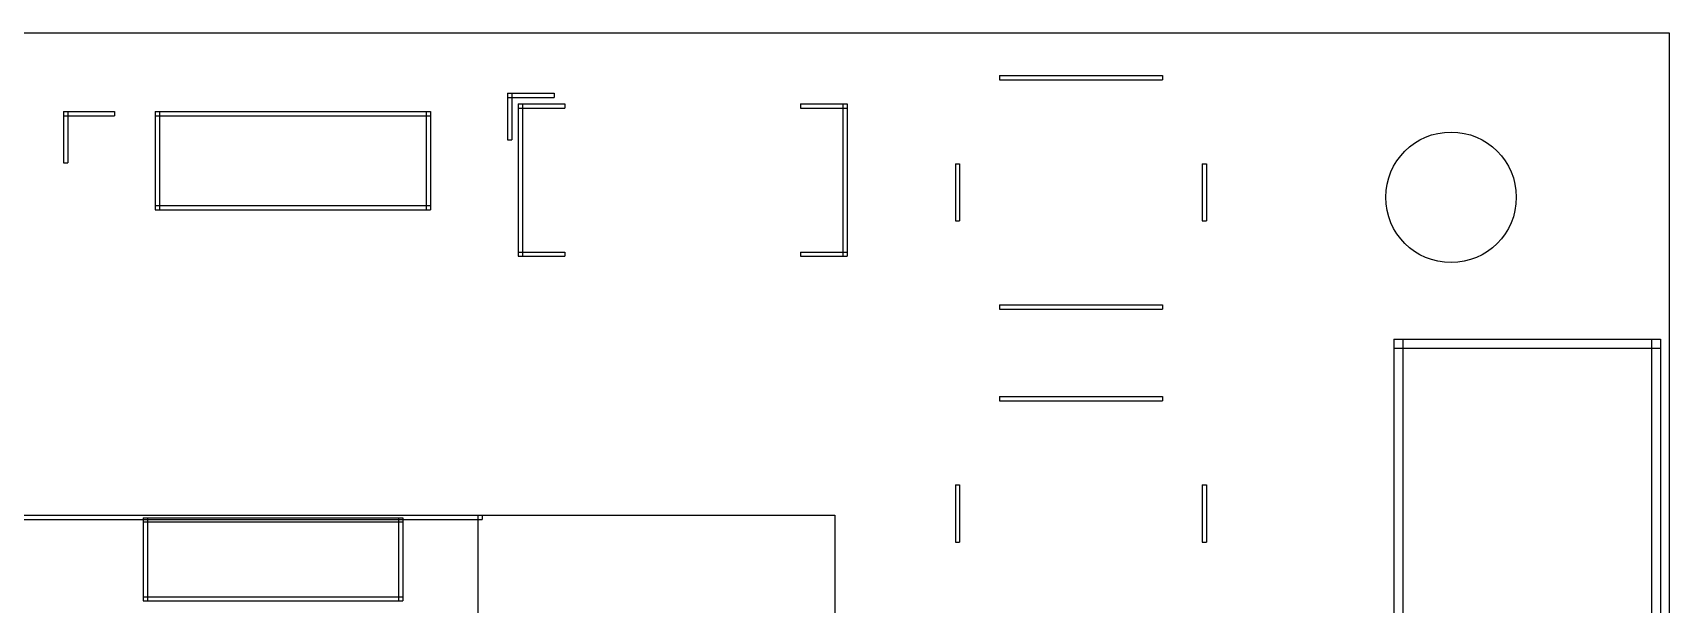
# Model space of a CAD drawing. Header units: metres. Extents: x 0 to 3427, y -3382 to 0.
# Drawn here: x 1601 to 3427, y -638 to 0 of the extents above; entities that cross this region are included whole.
import ezdxf

# ---------------------------------------------------------------- set-up
doc = ezdxf.new("R2010")
doc.units = ezdxf.units.M

msp = doc.modelspace()

# ---------------------------------------------------------------- linework, layer by layer
for p, q in [((0, 0), (3427.165354, 0)), ((3427.165354, 0), (3427.165354, -3348.425197))]:
    msp.add_line(p, q)
msp.add_circle((3183.661417, -183.661417), 72.834646)
at = {"layer": '1'}
for p, q in [((2679.724409, -47.834646), (2861.614173, -47.834646)), ((2679.724409, -47.834646), (2679.724409, -52.559055)), ((2679.724409, -52.559055), (2861.614173, -52.559055)), ((2861.614173, -47.834646), (2861.614173, -52.559055)), ((2130.905512, -67.519685), (2135.629921, -67.519685)), ((2130.905512, -67.519685), (2130.905512, -119.488189)), ((2130.905512, -67.519685), (2182.874016, -67.519685)), ((2130.905512, -67.519685), (2130.905512, -72.244094)), ((2130.905512, -72.244094), (2182.874016, -72.244094)), ((2135.629921, -67.519685), (2135.629921, -119.488189)), ((2182.874016, -67.519685), (2182.874016, -72.244094)), ((1635.23622, -87.992126), (1692.322835, -87.992126)), ((1635.23622, -87.992126), (1635.23622, -92.716535)), ((1635.23622, -87.992126), (1639.96063, -87.992126)), ((1635.23622, -87.992126), (1635.23622, -145.07874)), ((1639.96063, -87.992126), (1639.96063, -145.07874)), ((1692.322835, -87.992126), (1692.322835, -92.716535)), ((1737.598425, -87.992126), (1742.322835, -87.992126)), ((1737.598425, -87.992126), (1737.598425, -197.440945)), ((1737.598425, -87.992126), (2044.685039, -87.992126)), ((1737.598425, -87.992126), (1737.598425, -92.716535)), ((1742.322835, -87.992126), (1742.322835, -197.440945)), ((2039.96063, -87.992126), (2044.685039, -87.992126)), ((2039.96063, -87.992126), (2039.96063, -197.440945)), ((2044.685039, -87.992126), (2044.685039, -92.716535)), ((2044.685039, -87.992126), (2044.685039, -197.440945)), ((2142.716535, -79.330709), (2147.440945, -79.330709)), ((2142.716535, -79.330709), (2142.716535, -249.409449)), ((2142.716535, -79.330709), (2194.685039, -79.330709)), ((2142.716535, -79.330709), (2142.716535, -84.055118)), ((2142.716535, -84.055118), (2194.685039, -84.055118)), ((2147.440945, -79.330709), (2147.440945, -249.409449)), ((2194.685039, -79.330709), (2194.685039, -84.055118)), ((2457.677165, -79.330709), (2509.645669, -79.330709)), ((2457.677165, -79.330709), (2457.677165, -84.055118)), ((2457.677165, -84.055118), (2509.645669, -84.055118)), ((2504.92126, -79.330709), (2509.645669, -79.330709)), ((2504.92126, -79.330709), (2504.92126, -249.409449)), ((2509.645669, -79.330709), (2509.645669, -84.055118)), ((2509.645669, -79.330709), (2509.645669, -249.409449)), ((1635.23622, -92.716535), (1692.322835, -92.716535)), ((1737.598425, -92.716535), (2044.685039, -92.716535)), ((2130.905512, -119.488189), (2135.629921, -119.488189)), ((1635.23622, -145.07874), (1639.96063, -145.07874)), ((2630.511811, -146.259843), (2635.23622, -146.259843)), ((2630.511811, -146.259843), (2630.511811, -210.03937)), ((2635.23622, -146.259843), (2635.23622, -210.03937)), ((2906.102362, -146.259843), (2910.826772, -146.259843)), ((2906.102362, -146.259843), (2906.102362, -210.03937)), ((2910.826772, -146.259843), (2910.826772, -210.03937)), ((1737.598425, -192.716535), (2044.685039, -192.716535)), ((1737.598425, -192.716535), (1737.598425, -197.440945)), ((1737.598425, -197.440945), (1742.322835, -197.440945)), ((1737.598425, -197.440945), (2044.685039, -197.440945)), ((2039.96063, -197.440945), (2044.685039, -197.440945)), ((2044.685039, -192.716535), (2044.685039, -197.440945)), ((2630.511811, -210.03937), (2635.23622, -210.03937)), ((2906.102362, -210.03937), (2910.826772, -210.03937)), ((2142.716535, -244.685039), (2194.685039, -244.685039)), ((2142.716535, -244.685039), (2142.716535, -249.409449)), ((2142.716535, -249.409449), (2147.440945, -249.409449)), ((2142.716535, -249.409449), (2194.685039, -249.409449)), ((2194.685039, -244.685039), (2194.685039, -249.409449)), ((2457.677165, -244.685039), (2509.645669, -244.685039)), ((2457.677165, -244.685039), (2457.677165, -249.409449)), ((2457.677165, -249.409449), (2509.645669, -249.409449)), ((2504.92126, -249.409449), (2509.645669, -249.409449)), ((2509.645669, -244.685039), (2509.645669, -249.409449)), ((2679.724409, -303.740157), (2861.614173, -303.740157)), ((2679.724409, -303.740157), (2679.724409, -308.464567)), ((2679.724409, -308.464567), (2861.614173, -308.464567)), ((2861.614173, -303.740157), (2861.614173, -308.464567)), ((3119.981102, -341.877165), (3417.382677, -341.877165)), ((3119.981102, -341.877165), (3119.981102, -351.877165)), ((3119.981102, -341.877165), (3129.981102, -341.877165)), ((3119.981102, -341.877165), (3119.981102, -651.483465)), ((3129.981102, -341.877165), (3129.981102, -651.483465)), ((3407.382677, -341.877165), (3417.382677, -341.877165)), ((3407.382677, -341.877165), (3407.382677, -651.483465)), ((3417.382677, -341.877165), (3417.382677, -351.877165)), ((3417.382677, -341.877165), (3417.382677, -651.483465)), ((3119.981102, -351.877165), (3417.382677, -351.877165)), ((2679.724409, -406.102362), (2861.614173, -406.102362)), ((2679.724409, -406.102362), (2679.724409, -410.826772)), ((2679.724409, -410.826772), (2861.614173, -410.826772)), ((2861.614173, -406.102362), (2861.614173, -410.826772)), ((2630.511811, -504.527559), (2635.23622, -504.527559)), ((2630.511811, -504.527559), (2630.511811, -568.307087)), ((2635.23622, -504.527559), (2635.23622, -568.307087)), ((2906.102362, -504.527559), (2910.826772, -504.527559)), ((2906.102362, -504.527559), (2906.102362, -568.307087)), ((2910.826772, -504.527559), (2910.826772, -568.307087)), ((1506.937008, -538.354331), (2102.488189, -538.354331)), ((1506.937008, -543.354331), (2102.488189, -543.354331)), ((1724.212598, -541.141732), (2013.976378, -541.141732)), ((1724.212598, -541.141732), (1724.212598, -545.866142)), ((1724.212598, -541.141732), (1728.937008, -541.141732)), ((1724.212598, -541.141732), (1724.212598, -634.055118)), ((1724.212598, -545.866142), (2013.976378, -545.866142)), ((1728.937008, -541.141732), (1728.937008, -634.055118)), ((2009.251969, -541.141732), (2013.976378, -541.141732)), ((2009.251969, -541.141732), (2009.251969, -634.055118)), ((2013.976378, -541.141732), (2013.976378, -545.866142)), ((2013.976378, -541.141732), (2013.976378, -634.055118)), ((2097.488189, -538.354331), (2496.188976, -538.354331)), ((2097.488189, -538.354331), (2097.488189, -937.055118)), ((2102.488189, -538.354331), (2102.488189, -543.354331)), ((2496.188976, -538.354331), (2496.188976, -937.055118)), ((2630.511811, -568.307087), (2635.23622, -568.307087)), ((2906.102362, -568.307087), (2910.826772, -568.307087)), ((1724.212598, -629.330709), (2013.976378, -629.330709)), ((1724.212598, -629.330709), (1724.212598, -634.055118)), ((1724.212598, -634.055118), (2013.976378, -634.055118)), ((1724.212598, -634.055118), (1728.937008, -634.055118)), ((2009.251969, -634.055118), (2013.976378, -634.055118)), ((2013.976378, -629.330709), (2013.976378, -634.055118))]:
    msp.add_line(p, q, dxfattribs=at)

doc.saveas('drawing.dxf')
